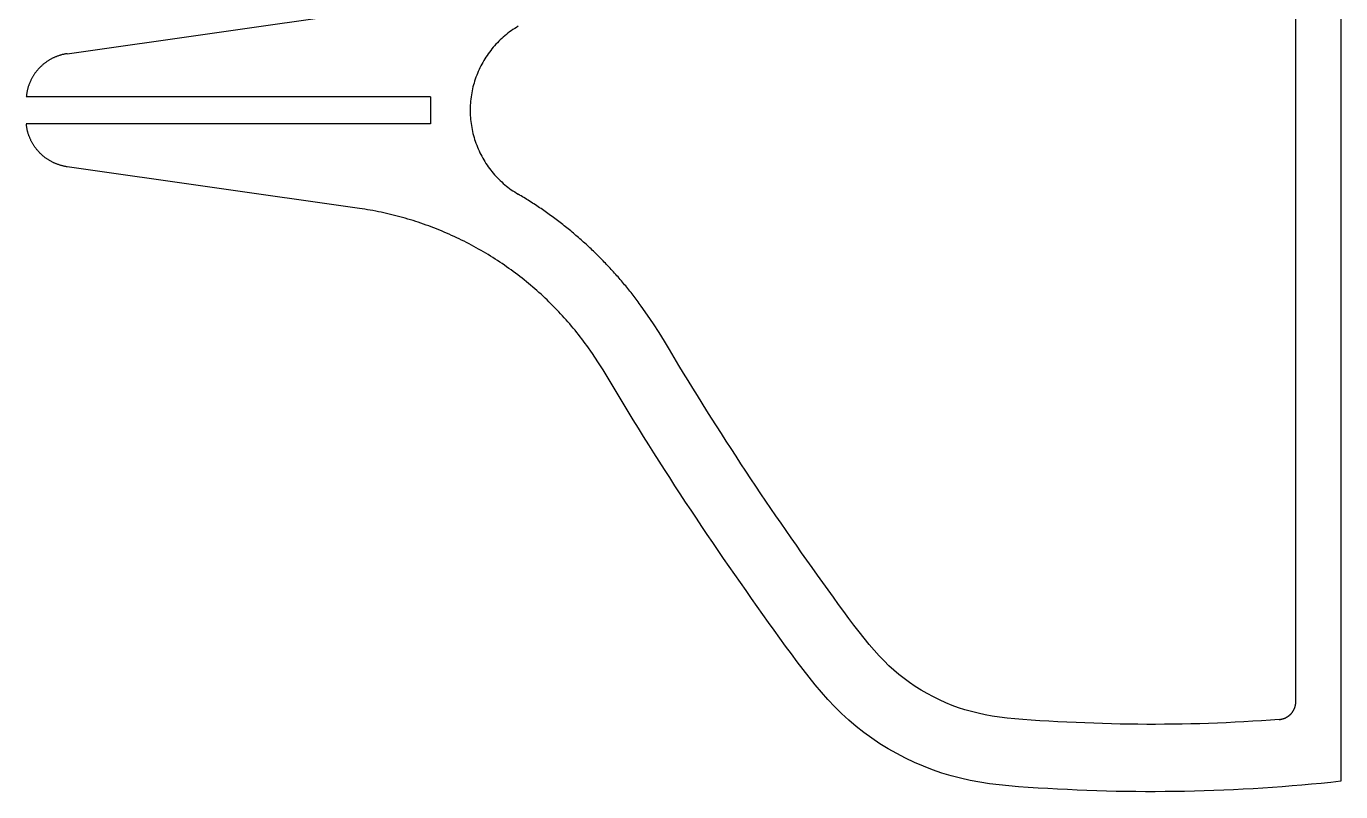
# Model space of a CAD drawing. Header units: metres. Extents: x -299 to -6, y -152 to 152.
# Drawn here: x -299 to -6, y -151.8 to 18.7 of the extents above; entities that cross this region are included whole.
import ezdxf

# ---------------------------------------------------------------- set-up
doc = ezdxf.new("R2010")
doc.units = ezdxf.units.M

msp = doc.modelspace()

# ---------------------------------------------------------------- linework, layer by layer
for p, q in [((-6, 149.45), (-6, -149.45)), ((-16, -131.76), (-16, 131.76)), ((-289.89, 12.6), (-224.77, 21.88)), ((-190.91, 17.71), (-191.28, 17.44)), ((-190.53, 17.97), (-190.91, 17.71)), ((-190.15, 18.22), (-190.53, 17.97)), ((-189.77, 18.46), (-190.15, 18.22)), ((-189.38, 18.7), (-189.77, 18.46)), ((-194.32, 14.71), (-194.63, 14.37)), ((-194.01, 15.04), (-194.32, 14.71)), ((-193.69, 15.37), (-194.01, 15.04)), ((-193.36, 15.68), (-193.69, 15.37)), ((-193.03, 15.99), (-193.36, 15.68)), ((-192.69, 16.3), (-193.03, 15.99)), ((-192.35, 16.6), (-192.69, 16.3)), ((-192, 16.89), (-192.35, 16.6)), ((-191.64, 17.17), (-192, 16.89)), ((-191.28, 17.44), (-191.64, 17.17)), ((-292.79, 11.76), (-292.92, 11.7)), ((-292.66, 11.82), (-292.79, 11.76)), ((-292.53, 11.87), (-292.66, 11.82)), ((-292.39, 11.93), (-292.53, 11.87)), ((-292.26, 11.98), (-292.39, 11.93)), ((-292.12, 12.03), (-292.26, 11.98)), ((-291.99, 12.08), (-292.12, 12.03)), ((-291.85, 12.13), (-291.99, 12.08)), ((-291.72, 12.18), (-291.85, 12.13)), ((-291.58, 12.22), (-291.72, 12.18)), ((-291.44, 12.26), (-291.58, 12.22)), ((-291.3, 12.3), (-291.44, 12.26)), ((-291.16, 12.34), (-291.3, 12.3)), ((-291.02, 12.38), (-291.16, 12.34)), ((-290.88, 12.41), (-291.02, 12.38)), ((-290.74, 12.45), (-290.88, 12.41)), ((-290.6, 12.48), (-290.74, 12.45)), ((-290.46, 12.51), (-290.6, 12.48)), ((-290.32, 12.53), (-290.46, 12.51)), ((-290.18, 12.56), (-290.32, 12.53)), ((-290.03, 12.58), (-290.18, 12.56)), ((-289.89, 12.6), (-290.03, 12.58)), ((-196.55, 11.84), (-196.8, 11.45)), ((-196.3, 12.22), (-196.55, 11.84)), ((-196.04, 12.59), (-196.3, 12.22)), ((-195.77, 12.96), (-196.04, 12.59)), ((-195.5, 13.32), (-195.77, 12.96)), ((-195.22, 13.68), (-195.5, 13.32)), ((-194.92, 14.03), (-195.22, 13.68)), ((-194.63, 14.37), (-194.92, 14.03)), ((-296.65, 8.79), (-296.74, 8.68)), ((-296.56, 8.9), (-296.65, 8.79)), ((-296.47, 9.01), (-296.56, 8.9)), ((-296.37, 9.12), (-296.47, 9.01)), ((-296.27, 9.23), (-296.37, 9.12)), ((-296.18, 9.34), (-296.27, 9.23)), ((-296.08, 9.44), (-296.18, 9.34)), ((-295.98, 9.54), (-296.08, 9.44)), ((-295.87, 9.65), (-295.98, 9.54)), ((-295.77, 9.75), (-295.87, 9.65)), ((-295.66, 9.85), (-295.77, 9.75)), ((-295.56, 9.94), (-295.66, 9.85)), ((-295.45, 10.04), (-295.56, 9.94)), ((-295.34, 10.13), (-295.45, 10.04)), ((-295.23, 10.23), (-295.34, 10.13)), ((-295.12, 10.32), (-295.23, 10.23)), ((-295.01, 10.41), (-295.12, 10.32)), ((-294.89, 10.5), (-295.01, 10.41)), ((-294.78, 10.59), (-294.89, 10.5)), ((-294.66, 10.67), (-294.78, 10.59)), ((-294.54, 10.76), (-294.66, 10.67)), ((-294.43, 10.84), (-294.54, 10.76)), ((-294.31, 10.92), (-294.43, 10.84)), ((-294.18, 11), (-294.31, 10.92)), ((-294.06, 11.08), (-294.18, 11)), ((-293.94, 11.15), (-294.06, 11.08)), ((-293.82, 11.23), (-293.94, 11.15)), ((-293.69, 11.3), (-293.82, 11.23)), ((-293.57, 11.37), (-293.69, 11.3)), ((-293.44, 11.44), (-293.57, 11.37)), ((-293.31, 11.51), (-293.44, 11.44)), ((-293.18, 11.57), (-293.31, 11.51)), ((-293.05, 11.64), (-293.18, 11.57)), ((-292.92, 11.7), (-293.05, 11.64)), ((-198.09, 9.05), (-198.28, 8.63)), ((-197.9, 9.46), (-198.09, 9.05)), ((-197.69, 9.87), (-197.9, 9.46)), ((-197.48, 10.27), (-197.69, 9.87)), ((-197.26, 10.67), (-197.48, 10.27)), ((-197.04, 11.06), (-197.26, 10.67)), ((-196.8, 11.45), (-197.04, 11.06)), ((-298.33, 5.94), (-298.38, 5.81)), ((-298.27, 6.07), (-298.33, 5.94)), ((-298.22, 6.21), (-298.27, 6.07)), ((-298.16, 6.34), (-298.22, 6.21)), ((-298.1, 6.47), (-298.16, 6.34)), ((-298.04, 6.6), (-298.1, 6.47)), ((-297.98, 6.73), (-298.04, 6.6)), ((-297.91, 6.86), (-297.98, 6.73)), ((-297.85, 6.99), (-297.91, 6.86)), ((-297.78, 7.12), (-297.85, 6.99)), ((-297.71, 7.24), (-297.78, 7.12)), ((-297.64, 7.37), (-297.71, 7.24)), ((-297.56, 7.49), (-297.64, 7.37)), ((-297.49, 7.62), (-297.56, 7.49)), ((-297.41, 7.74), (-297.49, 7.62)), ((-297.33, 7.86), (-297.41, 7.74)), ((-297.25, 7.98), (-297.33, 7.86)), ((-297.17, 8.1), (-297.25, 7.98)), ((-297.09, 8.22), (-297.17, 8.1)), ((-297.01, 8.34), (-297.09, 8.22)), ((-296.92, 8.45), (-297.01, 8.34)), ((-296.83, 8.57), (-296.92, 8.45)), ((-296.74, 8.68), (-296.83, 8.57)), ((-199.2, 6.06), (-199.33, 5.63)), ((-199.07, 6.5), (-199.2, 6.06)), ((-198.93, 6.93), (-199.07, 6.5)), ((-198.78, 7.36), (-198.93, 6.93)), ((-198.62, 7.79), (-198.78, 7.36)), ((-198.45, 8.21), (-198.62, 7.79)), ((-198.28, 8.63), (-198.45, 8.21)), ((-299.01, 3.14), (-299.03, 3)), ((-208.94, 3), (-299.03, 3)), ((-299, 3.29), (-299.01, 3.14)), ((-298.98, 3.43), (-299, 3.29)), ((-298.96, 3.57), (-298.98, 3.43)), ((-298.94, 3.72), (-298.96, 3.57)), ((-298.91, 3.86), (-298.94, 3.72)), ((-298.89, 4), (-298.91, 3.86)), ((-298.86, 4.14), (-298.89, 4)), ((-298.83, 4.28), (-298.86, 4.14)), ((-298.8, 4.42), (-298.83, 4.28)), ((-298.76, 4.57), (-298.8, 4.42)), ((-298.73, 4.71), (-298.76, 4.57)), ((-298.69, 4.84), (-298.73, 4.71)), ((-298.65, 4.98), (-298.69, 4.84)), ((-298.61, 5.12), (-298.65, 4.98)), ((-298.57, 5.26), (-298.61, 5.12)), ((-298.52, 5.4), (-298.57, 5.26)), ((-298.48, 5.53), (-298.52, 5.4)), ((-298.43, 5.67), (-298.48, 5.53)), ((-298.38, 5.81), (-298.43, 5.67)), ((-208.94, 3), (-208.94, -3)), ((-199.87, 2.95), (-199.92, 2.5)), ((-199.8, 3.4), (-199.87, 2.95)), ((-199.72, 3.85), (-199.8, 3.4)), ((-199.64, 4.3), (-199.72, 3.85)), ((-199.54, 4.74), (-199.64, 4.3)), ((-199.44, 5.19), (-199.54, 4.74)), ((-199.33, 5.63), (-199.44, 5.19)), ((-200.06, 0.68), (-200.07, 0.23)), ((-200.07, 0.23), (-200.07, -0.23)), ((-200.04, 1.14), (-200.06, 0.68)), ((-200.01, 1.59), (-200.04, 1.14)), ((-199.97, 2.05), (-200.01, 1.59)), ((-199.92, 2.5), (-199.97, 2.05)), ((-200.07, -0.23), (-200.06, -0.68)), ((-200.06, -0.68), (-200.04, -1.14)), ((-200.04, -1.14), (-200.01, -1.59)), ((-200.01, -1.59), (-199.97, -2.05)), ((-199.97, -2.05), (-199.92, -2.5)), ((-199.92, -2.5), (-199.87, -2.95)), ((-299.01, -3.14), (-299.03, -3)), ((-208.94, -3), (-299.03, -3)), ((-299, -3.29), (-299.01, -3.14)), ((-298.98, -3.43), (-299, -3.29)), ((-298.96, -3.57), (-298.98, -3.43)), ((-298.94, -3.72), (-298.96, -3.57)), ((-298.91, -3.86), (-298.94, -3.72)), ((-298.89, -4), (-298.91, -3.86)), ((-298.86, -4.14), (-298.89, -4)), ((-298.83, -4.28), (-298.86, -4.14)), ((-298.8, -4.42), (-298.83, -4.28)), ((-298.76, -4.57), (-298.8, -4.42)), ((-298.73, -4.71), (-298.76, -4.57)), ((-298.69, -4.84), (-298.73, -4.71)), ((-298.65, -4.98), (-298.69, -4.84)), ((-298.61, -5.12), (-298.65, -4.98)), ((-298.57, -5.26), (-298.61, -5.12)), ((-298.52, -5.4), (-298.57, -5.26)), ((-298.48, -5.53), (-298.52, -5.4)), ((-298.43, -5.67), (-298.48, -5.53)), ((-298.38, -5.81), (-298.43, -5.67)), ((-298.33, -5.94), (-298.38, -5.81)), ((-199.87, -2.95), (-199.8, -3.4)), ((-199.8, -3.4), (-199.72, -3.85)), ((-199.72, -3.85), (-199.64, -4.3)), ((-199.64, -4.3), (-199.54, -4.74)), ((-199.54, -4.74), (-199.44, -5.19)), ((-199.44, -5.19), (-199.33, -5.63)), ((-199.33, -5.63), (-199.2, -6.06)), ((-298.27, -6.07), (-298.33, -5.94)), ((-298.22, -6.21), (-298.27, -6.07)), ((-298.16, -6.34), (-298.22, -6.21)), ((-298.1, -6.47), (-298.16, -6.34)), ((-298.04, -6.6), (-298.1, -6.47)), ((-297.98, -6.73), (-298.04, -6.6)), ((-297.91, -6.86), (-297.98, -6.73)), ((-297.85, -6.99), (-297.91, -6.86)), ((-297.78, -7.12), (-297.85, -6.99)), ((-297.71, -7.24), (-297.78, -7.12)), ((-297.64, -7.37), (-297.71, -7.24)), ((-297.56, -7.49), (-297.64, -7.37)), ((-297.49, -7.62), (-297.56, -7.49)), ((-297.41, -7.74), (-297.49, -7.62)), ((-297.33, -7.86), (-297.41, -7.74)), ((-297.25, -7.98), (-297.33, -7.86)), ((-297.17, -8.1), (-297.25, -7.98)), ((-297.09, -8.22), (-297.17, -8.1)), ((-297.01, -8.34), (-297.09, -8.22)), ((-296.92, -8.45), (-297.01, -8.34)), ((-296.83, -8.57), (-296.92, -8.45)), ((-296.74, -8.68), (-296.83, -8.57)), ((-296.65, -8.79), (-296.74, -8.68)), ((-199.2, -6.06), (-199.07, -6.5)), ((-199.07, -6.5), (-198.93, -6.93)), ((-198.93, -6.93), (-198.78, -7.36)), ((-198.78, -7.36), (-198.62, -7.79)), ((-198.62, -7.79), (-198.45, -8.21)), ((-198.45, -8.21), (-198.28, -8.63)), ((-198.28, -8.63), (-198.09, -9.05)), ((-296.56, -8.9), (-296.65, -8.79)), ((-296.47, -9.01), (-296.56, -8.9)), ((-296.37, -9.12), (-296.47, -9.01)), ((-296.27, -9.23), (-296.37, -9.12)), ((-296.18, -9.34), (-296.27, -9.23)), ((-296.08, -9.44), (-296.18, -9.34)), ((-295.98, -9.54), (-296.08, -9.44)), ((-295.87, -9.65), (-295.98, -9.54)), ((-295.77, -9.75), (-295.87, -9.65)), ((-295.66, -9.85), (-295.77, -9.75)), ((-295.56, -9.94), (-295.66, -9.85)), ((-295.45, -10.04), (-295.56, -9.94)), ((-295.34, -10.13), (-295.45, -10.04)), ((-295.23, -10.23), (-295.34, -10.13)), ((-295.12, -10.32), (-295.23, -10.23)), ((-295.01, -10.41), (-295.12, -10.32)), ((-294.89, -10.5), (-295.01, -10.41)), ((-294.78, -10.59), (-294.89, -10.5)), ((-294.66, -10.67), (-294.78, -10.59)), ((-294.54, -10.76), (-294.66, -10.67)), ((-294.43, -10.84), (-294.54, -10.76)), ((-294.31, -10.92), (-294.43, -10.84)), ((-294.18, -11), (-294.31, -10.92)), ((-294.06, -11.08), (-294.18, -11)), ((-293.94, -11.15), (-294.06, -11.08)), ((-293.82, -11.23), (-293.94, -11.15)), ((-293.69, -11.3), (-293.82, -11.23)), ((-293.57, -11.37), (-293.69, -11.3)), ((-293.44, -11.44), (-293.57, -11.37)), ((-293.31, -11.51), (-293.44, -11.44)), ((-293.18, -11.57), (-293.31, -11.51)), ((-293.05, -11.64), (-293.18, -11.57)), ((-292.92, -11.7), (-293.05, -11.64)), ((-292.79, -11.76), (-292.92, -11.7)), ((-198.09, -9.05), (-197.9, -9.46)), ((-197.9, -9.46), (-197.69, -9.87)), ((-197.69, -9.87), (-197.48, -10.27)), ((-197.48, -10.27), (-197.26, -10.67)), ((-197.26, -10.67), (-197.04, -11.06)), ((-197.04, -11.06), (-196.8, -11.45)), ((-196.8, -11.45), (-196.55, -11.84)), ((-292.66, -11.82), (-292.79, -11.76)), ((-292.53, -11.87), (-292.66, -11.82)), ((-292.39, -11.93), (-292.53, -11.87)), ((-292.26, -11.98), (-292.39, -11.93)), ((-292.12, -12.03), (-292.26, -11.98)), ((-291.99, -12.08), (-292.12, -12.03)), ((-291.85, -12.13), (-291.99, -12.08)), ((-291.72, -12.18), (-291.85, -12.13)), ((-291.58, -12.22), (-291.72, -12.18)), ((-291.44, -12.26), (-291.58, -12.22)), ((-291.3, -12.3), (-291.44, -12.26)), ((-291.16, -12.34), (-291.3, -12.3)), ((-291.02, -12.38), (-291.16, -12.34)), ((-290.88, -12.41), (-291.02, -12.38)), ((-290.74, -12.45), (-290.88, -12.41)), ((-290.6, -12.48), (-290.74, -12.45)), ((-290.46, -12.51), (-290.6, -12.48)), ((-290.32, -12.53), (-290.46, -12.51)), ((-290.18, -12.56), (-290.32, -12.53)), ((-290.03, -12.58), (-290.18, -12.56)), ((-289.89, -12.6), (-290.03, -12.58)), ((-224.77, -21.88), (-289.89, -12.6)), ((-196.55, -11.84), (-196.3, -12.22)), ((-196.3, -12.22), (-196.04, -12.59)), ((-196.04, -12.59), (-195.77, -12.96)), ((-195.77, -12.96), (-195.5, -13.32)), ((-195.5, -13.32), (-195.22, -13.68)), ((-195.22, -13.68), (-194.92, -14.03)), ((-194.92, -14.03), (-194.63, -14.37)), ((-194.63, -14.37), (-194.32, -14.71)), ((-194.32, -14.71), (-194.01, -15.04)), ((-194.01, -15.04), (-193.69, -15.37)), ((-193.69, -15.37), (-193.36, -15.68)), ((-193.36, -15.68), (-193.03, -15.99)), ((-193.03, -15.99), (-192.69, -16.3)), ((-192.69, -16.3), (-192.35, -16.6)), ((-192.35, -16.6), (-192, -16.89)), ((-192, -16.89), (-191.64, -17.17)), ((-191.64, -17.17), (-191.28, -17.44)), ((-191.28, -17.44), (-190.91, -17.71)), ((-190.91, -17.71), (-190.53, -17.97)), ((-190.53, -17.97), (-190.15, -18.22)), ((-190.15, -18.22), (-189.77, -18.46)), ((-189.77, -18.46), (-189.38, -18.7)), ((-189.06, -18.89), (-189.38, -18.7)), ((-188.73, -19.08), (-189.06, -18.89)), ((-188.41, -19.28), (-188.73, -19.08)), ((-188.09, -19.48), (-188.41, -19.28)), ((-187.76, -19.67), (-188.09, -19.48)), ((-187.44, -19.87), (-187.76, -19.67)), ((-187.12, -20.07), (-187.44, -19.87)), ((-186.81, -20.27), (-187.12, -20.07)), ((-186.49, -20.48), (-186.81, -20.27)), ((-186.17, -20.68), (-186.49, -20.48)), ((-224.16, -21.97), (-224.77, -21.88)), ((-223.55, -22.06), (-224.16, -21.97)), ((-222.95, -22.16), (-223.55, -22.06)), ((-222.34, -22.27), (-222.95, -22.16)), ((-221.74, -22.38), (-222.34, -22.27)), ((-221.13, -22.49), (-221.74, -22.38)), ((-220.53, -22.61), (-221.13, -22.49)), ((-219.93, -22.73), (-220.53, -22.61)), ((-219.33, -22.86), (-219.93, -22.73)), ((-218.73, -23), (-219.33, -22.86)), ((-218.13, -23.13), (-218.73, -23)), ((-217.53, -23.28), (-218.13, -23.13)), ((-216.94, -23.43), (-217.53, -23.28)), ((-216.34, -23.58), (-216.94, -23.43)), ((-185.85, -20.89), (-186.17, -20.68)), ((-185.54, -21.09), (-185.85, -20.89)), ((-185.22, -21.3), (-185.54, -21.09)), ((-184.91, -21.51), (-185.22, -21.3)), ((-184.6, -21.72), (-184.91, -21.51)), ((-184.28, -21.93), (-184.6, -21.72)), ((-183.97, -22.15), (-184.28, -21.93)), ((-183.66, -22.36), (-183.97, -22.15)), ((-183.35, -22.58), (-183.66, -22.36)), ((-183.05, -22.79), (-183.35, -22.58)), ((-182.74, -23.01), (-183.05, -22.79)), ((-182.43, -23.23), (-182.74, -23.01)), ((-182.13, -23.45), (-182.43, -23.23)), ((-215.75, -23.74), (-216.34, -23.58)), ((-215.16, -23.9), (-215.75, -23.74)), ((-214.57, -24.07), (-215.16, -23.9)), ((-213.98, -24.24), (-214.57, -24.07)), ((-213.39, -24.42), (-213.98, -24.24)), ((-212.8, -24.6), (-213.39, -24.42)), ((-212.22, -24.78), (-212.8, -24.6)), ((-211.63, -24.97), (-212.22, -24.78)), ((-211.05, -25.17), (-211.63, -24.97)), ((-210.47, -25.37), (-211.05, -25.17)), ((-209.89, -25.58), (-210.47, -25.37)), ((-209.31, -25.79), (-209.89, -25.58)), ((-208.74, -26), (-209.31, -25.79)), ((-208.16, -26.22), (-208.74, -26)), ((-207.59, -26.44), (-208.16, -26.22)), ((-181.82, -23.67), (-182.13, -23.45)), ((-181.52, -23.9), (-181.82, -23.67)), ((-181.21, -24.12), (-181.52, -23.9)), ((-180.91, -24.35), (-181.21, -24.12)), ((-180.61, -24.58), (-180.91, -24.35)), ((-180.31, -24.8), (-180.61, -24.58)), ((-180.01, -25.03), (-180.31, -24.8)), ((-179.71, -25.26), (-180.01, -25.03)), ((-179.42, -25.5), (-179.71, -25.26)), ((-179.12, -25.73), (-179.42, -25.5)), ((-178.82, -25.96), (-179.12, -25.73)), ((-178.53, -26.2), (-178.82, -25.96)), ((-178.24, -26.44), (-178.53, -26.2)), ((-207.02, -26.67), (-207.59, -26.44)), ((-206.45, -26.9), (-207.02, -26.67)), ((-205.89, -27.14), (-206.45, -26.9)), ((-205.32, -27.38), (-205.89, -27.14)), ((-204.76, -27.63), (-205.32, -27.38)), ((-204.2, -27.88), (-204.76, -27.63)), ((-203.64, -28.14), (-204.2, -27.88)), ((-203.08, -28.4), (-203.64, -28.14)), ((-202.53, -28.66), (-203.08, -28.4)), ((-201.98, -28.93), (-202.53, -28.66)), ((-201.43, -29.21), (-201.98, -28.93)), ((-200.88, -29.48), (-201.43, -29.21)), ((-177.94, -26.68), (-178.24, -26.44)), ((-177.65, -26.91), (-177.94, -26.68)), ((-177.36, -27.16), (-177.65, -26.91)), ((-177.07, -27.4), (-177.36, -27.16)), ((-176.78, -27.64), (-177.07, -27.4)), ((-176.5, -27.88), (-176.78, -27.64)), ((-176.21, -28.13), (-176.5, -27.88)), ((-175.92, -28.38), (-176.21, -28.13)), ((-175.64, -28.62), (-175.92, -28.38)), ((-175.36, -28.87), (-175.64, -28.62)), ((-175.07, -29.12), (-175.36, -28.87)), ((-174.79, -29.38), (-175.07, -29.12)), ((-200.33, -29.77), (-200.88, -29.48)), ((-199.79, -30.05), (-200.33, -29.77)), ((-199.25, -30.34), (-199.79, -30.05)), ((-198.71, -30.64), (-199.25, -30.34)), ((-198.18, -30.94), (-198.71, -30.64)), ((-197.64, -31.24), (-198.18, -30.94)), ((-197.11, -31.55), (-197.64, -31.24)), ((-196.58, -31.87), (-197.11, -31.55)), ((-196.06, -32.18), (-196.58, -31.87)), ((-195.53, -32.51), (-196.06, -32.18)), ((-174.51, -29.63), (-174.79, -29.38)), ((-174.23, -29.88), (-174.51, -29.63)), ((-173.95, -30.14), (-174.23, -29.88)), ((-173.68, -30.39), (-173.95, -30.14)), ((-173.4, -30.65), (-173.68, -30.39)), ((-173.13, -30.91), (-173.4, -30.65)), ((-172.85, -31.17), (-173.13, -30.91)), ((-172.58, -31.43), (-172.85, -31.17)), ((-172.31, -31.69), (-172.58, -31.43)), ((-172.04, -31.95), (-172.31, -31.69)), ((-171.77, -32.22), (-172.04, -31.95)), ((-171.5, -32.48), (-171.77, -32.22)), ((-195.01, -32.83), (-195.53, -32.51)), ((-194.49, -33.16), (-195.01, -32.83)), ((-193.98, -33.49), (-194.49, -33.16)), ((-193.47, -33.83), (-193.98, -33.49)), ((-192.96, -34.18), (-193.47, -33.83)), ((-192.45, -34.52), (-192.96, -34.18)), ((-191.94, -34.87), (-192.45, -34.52)), ((-191.44, -35.23), (-191.94, -34.87)), ((-171.23, -32.75), (-171.5, -32.48)), ((-170.97, -33.01), (-171.23, -32.75)), ((-170.7, -33.28), (-170.97, -33.01)), ((-170.44, -33.55), (-170.7, -33.28)), ((-170.17, -33.82), (-170.44, -33.55)), ((-169.91, -34.09), (-170.17, -33.82)), ((-169.65, -34.37), (-169.91, -34.09)), ((-169.39, -34.64), (-169.65, -34.37)), ((-169.13, -34.92), (-169.39, -34.64)), ((-168.88, -35.19), (-169.13, -34.92)), ((-190.94, -35.59), (-191.44, -35.23)), ((-190.45, -35.95), (-190.94, -35.59)), ((-189.96, -36.31), (-190.45, -35.95)), ((-189.47, -36.69), (-189.96, -36.31)), ((-188.98, -37.06), (-189.47, -36.69)), ((-188.5, -37.44), (-188.98, -37.06)), ((-188.01, -37.82), (-188.5, -37.44)), ((-187.54, -38.21), (-188.01, -37.82)), ((-168.62, -35.47), (-168.88, -35.19)), ((-168.37, -35.75), (-168.62, -35.47)), ((-168.11, -36.03), (-168.37, -35.75)), ((-167.86, -36.31), (-168.11, -36.03)), ((-167.61, -36.59), (-167.86, -36.31)), ((-167.36, -36.87), (-167.61, -36.59)), ((-167.11, -37.15), (-167.36, -36.87)), ((-166.86, -37.44), (-167.11, -37.15)), ((-166.61, -37.72), (-166.86, -37.44)), ((-166.37, -38.01), (-166.61, -37.72)), ((-166.12, -38.3), (-166.37, -38.01)), ((-187.06, -38.6), (-187.54, -38.21)), ((-186.59, -38.99), (-187.06, -38.6)), ((-186.12, -39.39), (-186.59, -38.99)), ((-185.66, -39.79), (-186.12, -39.39)), ((-185.2, -40.2), (-185.66, -39.79)), ((-184.74, -40.6), (-185.2, -40.2)), ((-184.28, -41.02), (-184.74, -40.6)), ((-183.83, -41.43), (-184.28, -41.02)), ((-165.88, -38.58), (-166.12, -38.3)), ((-165.64, -38.87), (-165.88, -38.58)), ((-165.4, -39.16), (-165.64, -38.87)), ((-165.16, -39.46), (-165.4, -39.16)), ((-164.92, -39.75), (-165.16, -39.46)), ((-164.68, -40.04), (-164.92, -39.75)), ((-164.45, -40.34), (-164.68, -40.04)), ((-164.21, -40.63), (-164.45, -40.34)), ((-163.98, -40.93), (-164.21, -40.63)), ((-163.75, -41.22), (-163.98, -40.93)), ((-183.38, -41.85), (-183.83, -41.43)), ((-182.94, -42.28), (-183.38, -41.85)), ((-182.5, -42.7), (-182.94, -42.28)), ((-182.06, -43.13), (-182.5, -42.7)), ((-181.62, -43.57), (-182.06, -43.13)), ((-181.19, -44.01), (-181.62, -43.57)), ((-163.52, -41.52), (-163.75, -41.22)), ((-163.29, -41.82), (-163.52, -41.52)), ((-163.06, -42.12), (-163.29, -41.82)), ((-162.83, -42.42), (-163.06, -42.12)), ((-162.6, -42.73), (-162.83, -42.42)), ((-162.38, -43.03), (-162.6, -42.73)), ((-162.16, -43.33), (-162.38, -43.03)), ((-161.93, -43.64), (-162.16, -43.33)), ((-160.53, -45.63), (-161.93, -43.64)), ((-180.77, -44.45), (-181.19, -44.01)), ((-180.34, -44.89), (-180.77, -44.45)), ((-179.92, -45.34), (-180.34, -44.89)), ((-179.51, -45.79), (-179.92, -45.34)), ((-179.09, -46.25), (-179.51, -45.79)), ((-178.68, -46.7), (-179.09, -46.25)), ((-178.28, -47.17), (-178.68, -46.7)), ((-159.21, -47.6), (-160.53, -45.63)), ((-177.88, -47.63), (-178.28, -47.17)), ((-177.48, -48.1), (-177.88, -47.63)), ((-177.08, -48.57), (-177.48, -48.1)), ((-176.69, -49.04), (-177.08, -48.57)), ((-176.31, -49.52), (-176.69, -49.04)), ((-175.92, -50), (-176.31, -49.52)), ((-157.96, -49.53), (-159.21, -47.6)), ((-156.78, -51.43), (-157.96, -49.53)), ((-175.55, -50.49), (-175.92, -50)), ((-175.17, -50.97), (-175.55, -50.49)), ((-174.8, -51.46), (-175.17, -50.97)), ((-174.43, -51.95), (-174.8, -51.46)), ((-174.07, -52.45), (-174.43, -51.95)), ((-172.82, -54.23), (-174.07, -52.45)), ((-155.66, -53.28), (-156.78, -51.43)), ((-171.61, -56.03), (-172.82, -54.23)), ((-154.57, -55.09), (-155.66, -53.28)), ((-153.52, -56.85), (-154.57, -55.09)), ((-170.44, -57.86), (-171.61, -56.03)), ((-169.3, -59.71), (-170.44, -57.86)), ((-152.5, -58.56), (-153.52, -56.85)), ((-151.49, -60.24), (-152.5, -58.56)), ((-168.18, -61.57), (-169.3, -59.71)), ((-150.46, -61.91), (-151.49, -60.24)), ((-167.07, -63.43), (-168.18, -61.57)), ((-165.96, -65.29), (-167.07, -63.43)), ((-149.42, -63.59), (-150.46, -61.91)), ((-148.37, -65.28), (-149.42, -63.59)), ((-164.84, -67.15), (-165.96, -65.29)), ((-163.71, -69.01), (-164.84, -67.15)), ((-147.31, -66.96), (-148.37, -65.28)), ((-146.24, -68.65), (-147.31, -66.96)), ((-162.57, -70.85), (-163.71, -69.01)), ((-145.16, -70.34), (-146.24, -68.65)), ((-161.42, -72.7), (-162.57, -70.85)), ((-160.27, -74.53), (-161.42, -72.7)), ((-144.07, -72.03), (-145.16, -70.34)), ((-142.99, -73.72), (-144.07, -72.03)), ((-159.11, -76.37), (-160.27, -74.53)), ((-141.89, -75.41), (-142.99, -73.72)), ((-140.79, -77.1), (-141.89, -75.41)), ((-157.94, -78.2), (-159.11, -76.37)), ((-156.77, -80.03), (-157.94, -78.2)), ((-139.7, -78.78), (-140.79, -77.1)), ((-138.59, -80.45), (-139.7, -78.78)), ((-155.59, -81.85), (-156.77, -80.03)), ((-154.41, -83.67), (-155.59, -81.85)), ((-137.49, -82.12), (-138.59, -80.45)), ((-153.23, -85.49), (-154.41, -83.67)), ((-136.38, -83.79), (-137.49, -82.12)), ((-135.27, -85.45), (-136.38, -83.79)), ((-152.04, -87.31), (-153.23, -85.49)), ((-150.84, -89.12), (-152.04, -87.31)), ((-134.15, -87.1), (-135.27, -85.45)), ((-133.03, -88.75), (-134.15, -87.1)), ((-149.64, -90.93), (-150.84, -89.12)), ((-131.9, -90.39), (-133.03, -88.75)), ((-130.77, -92.03), (-131.9, -90.39)), ((-148.44, -92.74), (-149.64, -90.93)), ((-147.23, -94.54), (-148.44, -92.74)), ((-129.63, -93.67), (-130.77, -92.03)), ((-128.49, -95.31), (-129.63, -93.67)), ((-146.01, -96.34), (-147.23, -94.54)), ((-144.79, -98.13), (-146.01, -96.34)), ((-127.33, -96.94), (-128.49, -95.31)), ((-143.56, -99.92), (-144.79, -98.13)), ((-126.17, -98.59), (-127.33, -96.94)), ((-125, -100.24), (-126.17, -98.59)), ((-142.32, -101.7), (-143.56, -99.92)), ((-141.08, -103.48), (-142.32, -101.7)), ((-123.82, -101.9), (-125, -100.24)), ((-122.63, -103.56), (-123.82, -101.9)), ((-139.83, -105.26), (-141.08, -103.48)), ((-138.57, -107.03), (-139.83, -105.26)), ((-121.44, -105.23), (-122.63, -103.56)), ((-120.26, -106.89), (-121.44, -105.23)), ((-137.32, -108.8), (-138.57, -107.03)), ((-119.09, -108.53), (-120.26, -106.89)), ((-136.06, -110.57), (-137.32, -108.8)), ((-134.8, -112.34), (-136.06, -110.57)), ((-117.94, -110.13), (-119.09, -108.53)), ((-116.79, -111.71), (-117.94, -110.13)), ((-133.54, -114.11), (-134.8, -112.34)), ((-132.28, -115.87), (-133.54, -114.11)), ((-115.65, -113.25), (-116.79, -111.71)), ((-114.51, -114.77), (-115.65, -113.25)), ((-131.02, -117.64), (-132.28, -115.87)), ((-113.37, -116.24), (-114.51, -114.77)), ((-112.24, -117.66), (-113.37, -116.24)), ((-129.75, -119.4), (-131.02, -117.64)), ((-128.47, -121.16), (-129.75, -119.4)), ((-111.12, -119.02), (-112.24, -117.66)), ((-110.01, -120.33), (-111.12, -119.02)), ((-127.17, -122.9), (-128.47, -121.16)), ((-125.85, -124.62), (-127.17, -122.9)), ((-108.9, -121.55), (-110.01, -120.33)), ((-107.81, -122.7), (-108.9, -121.55)), ((-106.72, -123.77), (-107.81, -122.7)), ((-124.51, -126.33), (-125.85, -124.62)), ((-105.63, -124.77), (-106.72, -123.77)), ((-104.51, -125.72), (-105.63, -124.77)), ((-103.33, -126.63), (-104.51, -125.72)), ((-123.14, -128.02), (-124.51, -126.33)), ((-121.74, -129.69), (-123.14, -128.02)), ((-102.11, -127.52), (-103.33, -126.63)), ((-100.84, -128.38), (-102.11, -127.52)), ((-99.52, -129.19), (-100.84, -128.38)), ((-120.3, -131.32), (-121.74, -129.69)), ((-118.81, -132.9), (-120.3, -131.32)), ((-98.18, -129.97), (-99.52, -129.19)), ((-96.8, -130.71), (-98.18, -129.97)), ((-95.41, -131.39), (-96.8, -130.71)), ((-94.01, -132.02), (-95.41, -131.39)), ((-16, -131.82), (-16, -131.76)), ((-16, -131.88), (-16, -131.82)), ((-117.27, -134.44), (-118.81, -132.9)), ((-115.67, -135.91), (-117.27, -134.44)), ((-92.6, -132.6), (-94.01, -132.02)), ((-91.18, -133.12), (-92.6, -132.6)), ((-89.76, -133.59), (-91.18, -133.12)), ((-88.32, -134), (-89.76, -133.59)), ((-86.83, -134.37), (-88.32, -134)), ((-85.28, -134.7), (-86.83, -134.37)), ((-83.69, -134.98), (-85.28, -134.7)), ((-17.44, -134.83), (-17.39, -134.79)), ((-17.39, -134.79), (-17.34, -134.75)), ((-17.34, -134.75), (-17.3, -134.71)), ((-17.3, -134.71), (-17.26, -134.67)), ((-17.26, -134.67), (-17.21, -134.63)), ((-17.21, -134.63), (-17.17, -134.58)), ((-17.17, -134.58), (-17.13, -134.54)), ((-17.13, -134.54), (-17.08, -134.5)), ((-17.08, -134.5), (-17.04, -134.45)), ((-17.04, -134.45), (-17, -134.41)), ((-17, -134.41), (-16.96, -134.36)), ((-16.96, -134.36), (-16.93, -134.32)), ((-16.93, -134.32), (-16.89, -134.27)), ((-16.89, -134.27), (-16.85, -134.22)), ((-16.85, -134.22), (-16.81, -134.17)), ((-16.81, -134.17), (-16.78, -134.13)), ((-16.78, -134.13), (-16.74, -134.08)), ((-16.74, -134.08), (-16.71, -134.03)), ((-16.71, -134.03), (-16.67, -133.98)), ((-16.67, -133.98), (-16.64, -133.93)), ((-16.64, -133.93), (-16.61, -133.88)), ((-16.61, -133.88), (-16.58, -133.82)), ((-16.58, -133.82), (-16.54, -133.77)), ((-16.54, -133.77), (-16.51, -133.72)), ((-16.51, -133.72), (-16.49, -133.67)), ((-16.49, -133.67), (-16.46, -133.61)), ((-16.46, -133.61), (-16.43, -133.56)), ((-16.43, -133.56), (-16.4, -133.51)), ((-16.4, -133.51), (-16.38, -133.45)), ((-16.38, -133.45), (-16.35, -133.4)), ((-16.35, -133.4), (-16.33, -133.34)), ((-16.33, -133.34), (-16.3, -133.29)), ((-16.3, -133.29), (-16.28, -133.23)), ((-16.28, -133.23), (-16.26, -133.17)), ((-16.26, -133.17), (-16.24, -133.12)), ((-16.24, -133.12), (-16.22, -133.06)), ((-16.22, -133.06), (-16.2, -133)), ((-16.2, -133), (-16.18, -132.95)), ((-16.18, -132.95), (-16.16, -132.89)), ((-16.16, -132.89), (-16.15, -132.83)), ((-16.15, -132.83), (-16.13, -132.77)), ((-16.13, -132.77), (-16.12, -132.71)), ((-16.12, -132.71), (-16.1, -132.65)), ((-16.1, -132.65), (-16.09, -132.6)), ((-16.09, -132.6), (-16.08, -132.54)), ((-16.08, -132.54), (-16.07, -132.48)), ((-16.07, -132.48), (-16.05, -132.42)), ((-16.05, -132.36), (-16.04, -132.3)), ((-16.05, -132.42), (-16.05, -132.36)), ((-16.04, -132.3), (-16.03, -132.24)), ((-16.03, -132.24), (-16.02, -132.18)), ((-16.02, -132.12), (-16.01, -132.06)), ((-16.02, -132.18), (-16.02, -132.12)), ((-16.01, -132), (-16, -131.94)), ((-16.01, -132.06), (-16.01, -132)), ((-16, -131.94), (-16, -131.88)), ((-114.01, -137.32), (-115.67, -135.91)), ((-112.3, -138.66), (-114.01, -137.32)), ((-82.05, -135.24), (-83.69, -134.98)), ((-80.36, -135.45), (-82.05, -135.24)), ((-78.62, -135.63), (-80.36, -135.45)), ((-76.83, -135.79), (-78.62, -135.63)), ((-74.97, -135.92), (-76.83, -135.79)), ((-73.05, -136.04), (-74.97, -135.92)), ((-71.07, -136.15), (-73.05, -136.04)), ((-69.05, -136.25), (-71.07, -136.15)), ((-67.02, -136.35), (-69.05, -136.25)), ((-65.01, -136.44), (-67.02, -136.35)), ((-63.02, -136.53), (-65.01, -136.44)), ((-61.03, -136.61), (-63.02, -136.53)), ((-59.07, -136.68), (-61.03, -136.61)), ((-57.11, -136.74), (-59.07, -136.68)), ((-55.15, -136.78), (-57.11, -136.74)), ((-53.18, -136.81), (-55.15, -136.78)), ((-51.22, -136.83), (-53.18, -136.81)), ((-49.25, -136.84), (-51.22, -136.83)), ((-47.28, -136.84), (-49.25, -136.84)), ((-45.3, -136.83), (-47.28, -136.84)), ((-43.33, -136.81), (-45.3, -136.83)), ((-41.35, -136.78), (-43.33, -136.81)), ((-39.38, -136.74), (-41.35, -136.78)), ((-37.41, -136.69), (-39.38, -136.74)), ((-35.44, -136.63), (-37.41, -136.69)), ((-33.47, -136.55), (-35.44, -136.63)), ((-31.5, -136.47), (-33.47, -136.55)), ((-29.53, -136.38), (-31.5, -136.47)), ((-27.56, -136.27), (-29.53, -136.38)), ((-25.59, -136.15), (-27.56, -136.27)), ((-23.63, -136.03), (-25.59, -136.15)), ((-21.66, -135.89), (-23.63, -136.03)), ((-19.69, -135.74), (-21.66, -135.89)), ((-19.69, -135.74), (-19.63, -135.74)), ((-19.63, -135.74), (-19.57, -135.73)), ((-19.57, -135.73), (-19.51, -135.73)), ((-19.51, -135.73), (-19.45, -135.72)), ((-19.45, -135.72), (-19.39, -135.71)), ((-19.39, -135.71), (-19.33, -135.7)), ((-19.33, -135.7), (-19.27, -135.69)), ((-19.27, -135.69), (-19.21, -135.68)), ((-19.21, -135.68), (-19.15, -135.67)), ((-19.15, -135.67), (-19.1, -135.65)), ((-19.1, -135.65), (-19.04, -135.64)), ((-19.04, -135.64), (-18.98, -135.62)), ((-18.98, -135.62), (-18.92, -135.61)), ((-18.92, -135.61), (-18.86, -135.59)), ((-18.86, -135.59), (-18.8, -135.57)), ((-18.8, -135.57), (-18.75, -135.56)), ((-18.75, -135.56), (-18.69, -135.54)), ((-18.69, -135.54), (-18.63, -135.52)), ((-18.63, -135.52), (-18.58, -135.49)), ((-18.58, -135.49), (-18.52, -135.47)), ((-18.52, -135.47), (-18.46, -135.45)), ((-18.46, -135.45), (-18.41, -135.43)), ((-18.41, -135.43), (-18.35, -135.4)), ((-18.35, -135.4), (-18.3, -135.38)), ((-18.3, -135.38), (-18.24, -135.35)), ((-18.24, -135.35), (-18.19, -135.32)), ((-18.19, -135.32), (-18.14, -135.3)), ((-18.14, -135.3), (-18.08, -135.27)), ((-18.08, -135.27), (-18.03, -135.24)), ((-18.03, -135.24), (-17.98, -135.21)), ((-17.98, -135.21), (-17.93, -135.18)), ((-17.93, -135.18), (-17.88, -135.15)), ((-17.88, -135.15), (-17.82, -135.11)), ((-17.82, -135.11), (-17.77, -135.08)), ((-17.77, -135.08), (-17.72, -135.05)), ((-17.72, -135.05), (-17.67, -135.01)), ((-17.67, -135.01), (-17.63, -134.98)), ((-17.63, -134.98), (-17.58, -134.94)), ((-17.58, -134.94), (-17.53, -134.9)), ((-17.53, -134.9), (-17.48, -134.87)), ((-17.48, -134.87), (-17.44, -134.83)), ((-110.53, -139.94), (-112.3, -138.66)), ((-108.71, -141.15), (-110.53, -139.94)), ((-106.85, -142.29), (-108.71, -141.15)), ((-104.95, -143.36), (-106.85, -142.29)), ((-103.01, -144.37), (-104.95, -143.36)), ((-101.04, -145.31), (-103.01, -144.37)), ((-99.04, -146.18), (-101.04, -145.31)), ((-97.01, -146.97), (-99.04, -146.18)), ((-94.95, -147.68), (-97.01, -146.97)), ((-92.86, -148.31), (-94.95, -147.68)), ((-90.75, -148.85), (-92.86, -148.31)), ((-88.62, -149.33), (-90.75, -148.85)), ((-86.48, -149.73), (-88.62, -149.33)), ((-84.32, -150.06), (-86.48, -149.73)), ((-82.15, -150.34), (-84.32, -150.06)), ((-79.99, -150.57), (-82.15, -150.34)), ((-77.81, -150.76), (-79.99, -150.57)), ((-75.64, -150.91), (-77.81, -150.76)), ((-73.46, -151.04), (-75.64, -150.91)), ((-71.29, -151.15), (-73.46, -151.04)), ((-69.11, -151.26), (-71.29, -151.15)), ((-66.93, -151.37), (-69.11, -151.26)), ((-64.76, -151.47), (-66.93, -151.37)), ((-62.58, -151.56), (-64.76, -151.47)), ((-60.4, -151.65), (-62.58, -151.56)), ((-58.22, -151.71), (-60.4, -151.65)), ((-56.04, -151.77), (-58.22, -151.71)), ((-53.87, -151.81), (-56.04, -151.77)), ((-51.69, -151.83), (-53.87, -151.81)), ((-49.51, -151.84), (-51.69, -151.83)), ((-47.33, -151.84), (-49.51, -151.84)), ((-45.15, -151.83), (-47.33, -151.84)), ((-42.97, -151.81), (-45.15, -151.83)), ((-40.79, -151.77), (-42.97, -151.81)), ((-38.61, -151.73), (-40.79, -151.77)), ((-36.43, -151.67), (-38.61, -151.73)), ((-34.25, -151.59), (-36.43, -151.67)), ((-32.07, -151.51), (-34.25, -151.59)), ((-29.9, -151.41), (-32.07, -151.51)), ((-27.72, -151.3), (-29.9, -151.41)), ((-25.54, -151.18), (-27.72, -151.3)), ((-23.37, -151.04), (-25.54, -151.18)), ((-21.19, -150.9), (-23.37, -151.04)), ((-19.02, -150.74), (-21.19, -150.9)), ((-16.85, -150.57), (-19.02, -150.74)), ((-14.68, -150.38), (-16.85, -150.57)), ((-12.5, -150.19), (-14.68, -150.38)), ((-10.34, -149.98), (-12.5, -150.19)), ((-8.17, -149.76), (-10.34, -149.98)), ((-6, -149.52), (-8.17, -149.76)), ((-6, -149.45), (-6, -149.52))]:
    msp.add_line(p, q)

doc.saveas('drawing.dxf')
